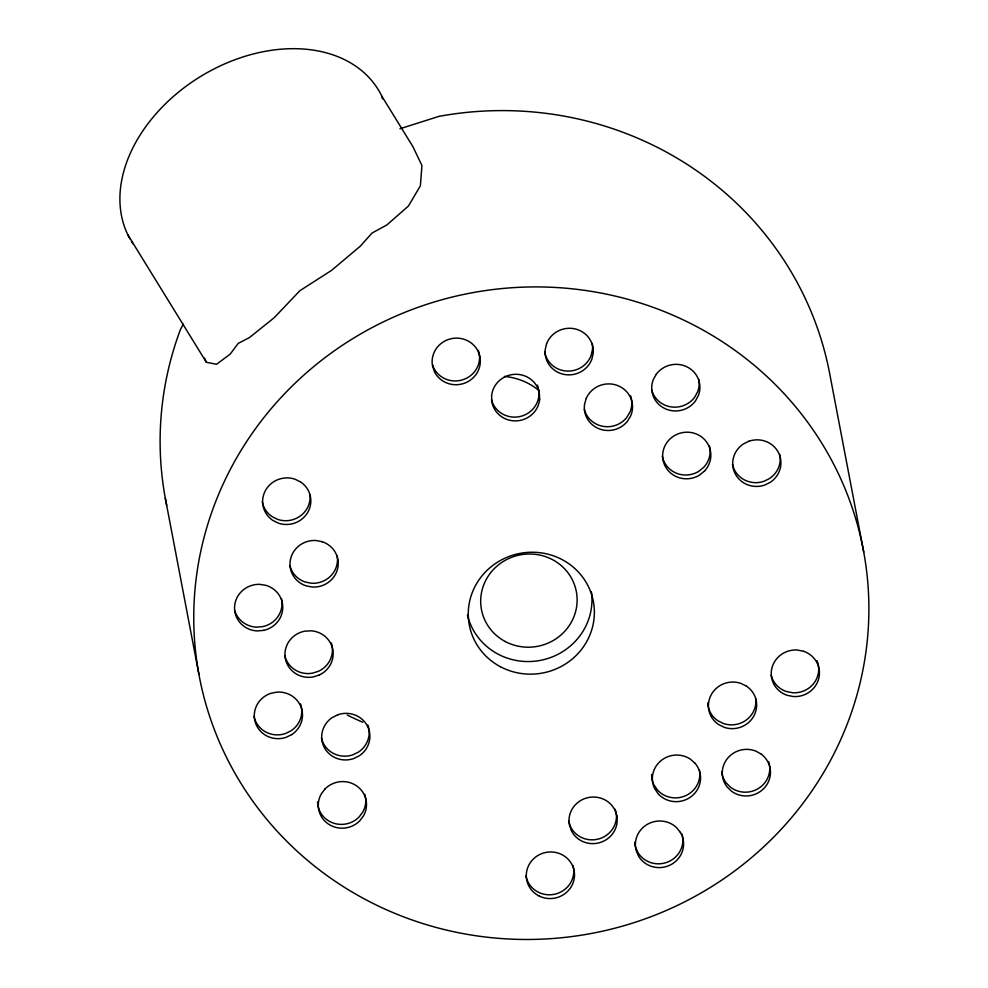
<?xml version="1.0" encoding="UTF-8"?>
<svg xmlns="http://www.w3.org/2000/svg" width="988" height="988" viewBox="0 0 988 988"><rect width="100%" height="100%" fill="white"/><g stroke="black" fill="none" stroke-linecap="round" stroke-linejoin="round"><path stroke-width="1.48" d="M183.323 324.126L180.434 329.523A337.982 325.842 -10.8 0 0 166.713 505.374M399.942 128.773L438.944 116.362A337.982 325.842 -10.8 0 1 830.093 375.773L863.734 552.107A337.982 325.842 -10.8 0 1 415.973 921.31A337.982 325.842 -10.8 0 1 314.233 366.178A337.982 325.842 -10.8 0 1 863.734 552.107M127.884 234.872L206.356 362.275L216.533 364.288L230.179 354.136L238.244 343.367L249.47 337.563L274.281 317.642L299.846 290.731L331.622 270.342L360.262 246.21L372.068 233.032L386.864 224.943L408.427 206.047L420.394 185.781L421.925 165.527L412.922 146.669L381.763 96.071A144.853 104.222 -31.6 0 0 206.418 73.038A144.853 104.222 -31.6 0 0 129.984 238.886M204.553 358.064L206.356 362.275M478.303 350.394L479.242 353.284A24.144 23.28 -10.8 0 1 462.767 379.775A24.144 23.28 -10.8 0 1 433.658 367.795L432.707 364.905M615.166 809.296L616.117 812.185A24.144 23.28 -10.8 0 1 599.63 838.676A24.144 23.28 -10.8 0 1 570.521 826.697L568.631 820.917M381.763 96.071L382.554 98.874M165.268 497.964L198.897 674.298M538.645 389.457L538.917 395.533A24.144 23.28 -10.8 0 1 516.749 417.035A24.144 23.28 -10.8 0 1 491.481 399.671M367.869 724.982A24.144 23.28 -10.8 0 1 358.558 752.016L352.926 754.807A24.144 23.28 -10.8 0 1 321.446 737.838M537.361 385.073A24.144 23.28 -10.8 0 1 538.324 387.975M281.494 598.605A24.144 23.28 -10.8 0 1 263.055 626.565L256.781 627.158A24.144 23.28 -10.8 0 1 234.749 610.584M364.819 794.303A24.144 23.28 -10.8 0 1 362.794 812.062L359.064 817.014A24.144 23.28 -10.8 0 1 332.907 822.93A24.144 23.28 -10.8 0 1 317.556 801.898M682.066 834.218A24.144 23.28 -10.8 0 1 667.962 861.944A24.144 23.28 -10.8 0 1 637.865 852.422L635.469 846.84A24.144 23.28 -10.8 0 1 634.704 842.332M133.182 244.048A144.853 104.222 -31.6 0 1 131.528 241.492M768.639 761.563A24.144 23.28 -10.8 0 1 759.266 787.942A24.144 23.28 -10.8 0 1 730.564 787.263L726.205 782.928A24.144 23.28 -10.8 0 1 721.672 771.739M699.479 770.208A24.144 23.28 -10.8 0 1 685.931 795.562A24.144 23.28 -10.8 0 1 657.267 789.807L653.883 784.719A24.144 23.28 -10.8 0 1 651.623 774.382M362.781 722.24A323.372 311.763 -10.8 0 1 347.257 715.053M300.55 703.913A24.144 23.28 -10.8 0 1 290.954 730.861L285.285 733.59A24.144 23.28 -10.8 0 1 253.99 716.3M573.089 865.624A24.144 23.28 -10.8 0 1 554.651 894.226A24.144 23.28 -10.8 0 1 525.925 875.85M337.13 555.626A24.144 23.28 -10.8 0 1 311.294 583.229L305.144 581.994A24.144 23.28 -10.8 0 1 289.966 565.828M309.973 494.556A24.144 23.28 -10.8 0 1 277.764 519.429L272.182 516.687A24.144 23.28 -10.8 0 1 262.265 501.781M630.628 395.879A24.144 23.28 -10.8 0 1 629.875 412.305L626.664 417.578A24.144 23.28 -10.8 0 1 602.729 426.285A24.144 23.28 -10.8 0 1 584.34 409.477M591.442 591.874A63.133 60.873 -10.8 0 1 540.078 660.441A63.133 60.873 -10.8 0 1 467.46 615.055M331.338 642.953A24.144 23.28 -10.8 0 1 318.544 671.247L312.541 673.161A24.144 23.28 -10.8 0 1 284.927 656.118M504.423 376.428A62.899 60.639 -10.8 0 1 539.411 390.952M709.446 445.86A24.144 23.28 -10.8 0 1 703.814 467.225L698.985 471.202A24.144 23.28 -10.8 0 1 662.281 456.086M592.207 343.429A24.144 23.28 -10.8 0 1 592.491 349.505L591.12 355.47A24.144 23.28 -10.8 0 1 566.371 371.043A24.144 23.28 -10.8 0 1 544.721 352.16M698.825 379.503A24.144 23.28 -10.8 0 1 697.75 391.544L694.836 396.978A24.144 23.28 -10.8 0 1 670.642 406.834A24.144 23.28 -10.8 0 1 651.66 389.717M779.73 454.394A24.144 23.28 -10.8 0 1 769.59 478.501L763.959 481.292A24.144 23.28 -10.8 0 1 732.479 464.323M817.076 660.75A24.144 23.28 -10.8 0 1 792.524 692.749L786.374 691.514A24.144 23.28 -10.8 0 1 771.196 675.347M755.783 698.701A24.144 23.28 -10.8 0 1 723.574 723.574L717.992 720.845A24.144 23.28 -10.8 0 1 707.729 702.9M546.525 343.91L545.166 349.863A24.144 23.28 -10.8 0 0 563.975 374.39A24.144 23.28 -10.8 0 0 591.849 359.237L593.208 353.284A24.144 23.28 -10.8 0 0 574.399 328.757A24.144 23.28 -10.8 0 0 546.525 343.91M586.267 398.312L584.563 404.191A24.144 23.28 -10.8 0 0 598.938 428.743A24.144 23.28 -10.8 0 0 627.38 421.357L630.591 416.084A24.144 23.28 -10.8 0 0 617.92 385.653A24.144 23.28 -10.8 0 0 586.267 398.312M656.044 374.551L653.142 379.985A24.144 23.28 -10.8 0 0 664.677 408.476A24.144 23.28 -10.8 0 0 695.564 400.758L698.467 395.324A24.144 23.28 -10.8 0 0 686.932 366.832A24.144 23.28 -10.8 0 0 656.044 374.551M324.99 788.98L321.261 793.932A24.144 23.28 -10.8 0 0 328.102 823.844A24.144 23.28 -10.8 0 0 359.78 820.793L363.51 815.841A24.144 23.28 -10.8 0 0 356.668 785.917A24.144 23.28 -10.8 0 0 324.99 788.98M704.53 471.004L699.714 474.981A24.144 23.28 -10.8 0 1 662.849 458.864A24.144 23.28 -10.8 0 1 693.984 433.176A24.144 23.28 -10.8 0 1 704.53 471.004M748.966 441.216L743.334 443.995A24.144 23.28 -10.8 0 0 735.245 473.82A24.144 23.28 -10.8 0 0 764.675 485.071L770.319 482.28A24.144 23.28 -10.8 0 0 778.396 452.455A24.144 23.28 -10.8 0 0 748.966 441.216M337.933 714.719L332.301 717.51A24.144 23.28 -10.8 0 0 324.212 747.336A24.144 23.28 -10.8 0 0 353.642 758.586L359.286 755.795A24.144 23.28 -10.8 0 0 367.363 725.97A24.144 23.28 -10.8 0 0 337.933 714.719M291.67 734.64L286.014 737.369A24.144 23.28 -10.8 0 1 255.522 723.018A24.144 23.28 -10.8 0 1 270.774 693.341L276.949 692.119A24.144 23.28 -10.8 0 1 301.266 707.692A24.144 23.28 -10.8 0 1 291.67 734.64M319.26 675.026L313.258 676.941A24.144 23.28 -10.8 0 1 285.322 658.416A24.144 23.28 -10.8 0 1 304.872 631.159L311.158 630.801A24.144 23.28 -10.8 0 1 332.808 649.684A24.144 23.28 -10.8 0 1 319.26 675.026M263.771 630.344L257.498 630.937A24.144 23.28 -10.8 0 1 234.564 606.842A24.144 23.28 -10.8 0 1 259.807 584.353L265.994 585.353A24.144 23.28 -10.8 0 1 282.741 608.447A24.144 23.28 -10.8 0 1 263.771 630.344M322.347 541.757L316.197 540.522A24.144 23.28 -10.8 0 0 290.558 559.035A24.144 23.28 -10.8 0 0 305.872 585.773L312.01 587.008A24.144 23.28 -10.8 0 0 337.649 568.495A24.144 23.28 -10.8 0 0 322.347 541.757M803.577 651.277L797.427 650.042A24.144 23.28 -10.8 0 0 771.789 668.555A24.144 23.28 -10.8 0 0 787.103 695.293L793.24 696.528A24.144 23.28 -10.8 0 0 818.879 678.015A24.144 23.28 -10.8 0 0 803.577 651.277M746.36 686.067L740.778 683.338A24.144 23.28 -10.8 0 0 711.15 694.873A24.144 23.28 -10.8 0 0 718.708 724.624L724.303 727.353A24.144 23.28 -10.8 0 0 753.93 715.818A24.144 23.28 -10.8 0 0 746.36 686.067M300.55 481.922L294.967 479.18A24.144 23.28 -10.8 0 0 265.34 490.715A24.144 23.28 -10.8 0 0 272.91 520.466L278.493 523.195A24.144 23.28 -10.8 0 0 308.12 511.673A24.144 23.28 -10.8 0 0 300.55 481.922M761.452 754.289L756.067 751.201A24.144 23.28 -10.8 0 0 727.563 758.327A24.144 23.28 -10.8 0 0 726.921 786.707L731.281 791.042A24.144 23.28 -10.8 0 0 765.169 787.004A24.144 23.28 -10.8 0 0 761.452 754.289M694.91 763.131L690.279 759.08A24.144 23.28 -10.8 0 0 660.947 760.711A24.144 23.28 -10.8 0 0 654.599 788.498L657.983 793.586A24.144 23.28 -10.8 0 0 691.958 795.995A24.144 23.28 -10.8 0 0 694.91 763.131M680.386 832.402L676.558 827.623A24.144 23.28 -10.8 0 0 647.461 824.264A24.144 23.28 -10.8 0 0 636.186 850.606L638.594 856.201A24.144 23.28 -10.8 0 0 671.519 864.339A24.144 23.28 -10.8 0 0 680.386 832.402M479.97 357.063L478.069 351.283A24.144 23.28 -10.8 0 0 448.96 339.304A24.144 23.28 -10.8 0 0 432.485 365.795L434.374 371.574A24.144 23.28 -10.8 0 0 463.483 383.554A24.144 23.28 -10.8 0 0 479.97 357.063M616.833 815.965L614.944 810.185A24.144 23.28 -10.8 0 0 585.835 798.205A24.144 23.28 -10.8 0 0 569.347 824.696L571.237 830.476A24.144 23.28 -10.8 0 0 600.346 842.455A24.144 23.28 -10.8 0 0 616.833 815.965M539.646 399.313L539.362 393.236A24.144 23.28 -10.8 0 0 514.563 374.329A24.144 23.28 -10.8 0 0 491.604 395.892L491.876 401.968A24.144 23.28 -10.8 0 0 516.675 420.863A24.144 23.28 -10.8 0 0 539.646 399.313M500.41 666.727A63.133 60.873 -10.8 0 0 594.368 611.683A63.133 60.873 -10.8 0 0 499.162 561.184A63.133 60.873 -10.8 0 0 500.41 666.727M505.276 641.533A48.289 46.547 -10.8 0 0 577.128 599.444A48.289 46.547 -10.8 0 0 504.325 560.826A48.289 46.547 -10.8 0 0 505.276 641.533M539.263 896.079A24.144 23.28 -10.8 0 0 574.485 873.923A24.144 23.28 -10.8 0 0 537.435 855.781A24.144 23.28 -10.8 0 0 539.263 896.079"/></g></svg>
